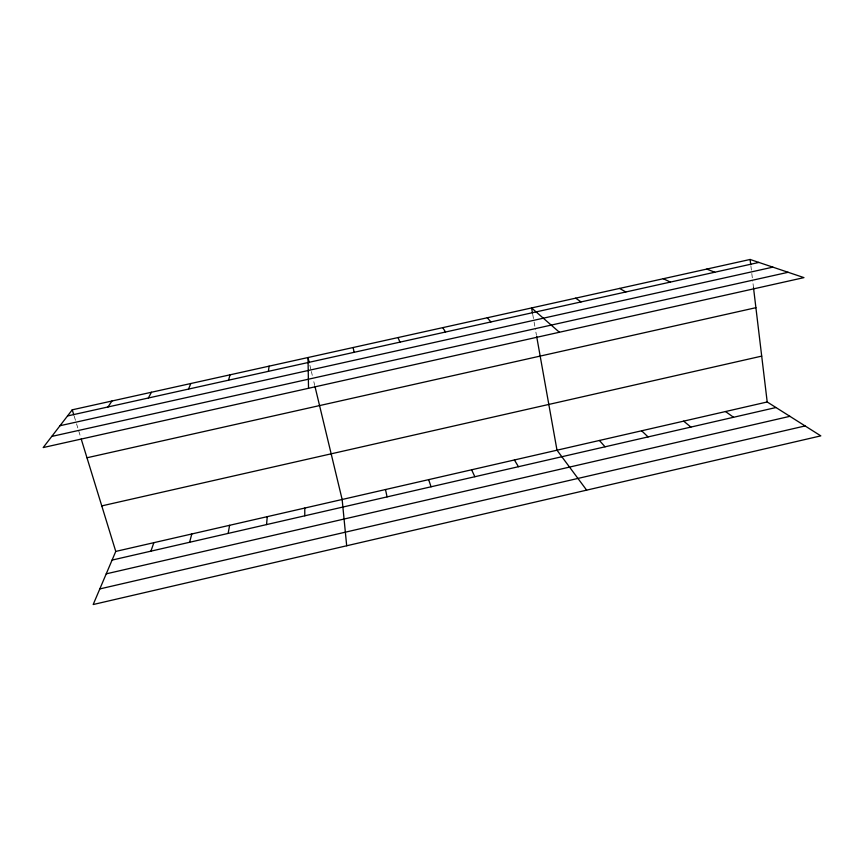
<?xml version="1.0" encoding="UTF-8"?>
<svg xmlns="http://www.w3.org/2000/svg" width="864" height="864" viewBox="0 0 864 864"><rect width="100%" height="100%" fill="white"/><g stroke="black" fill="none" stroke-linecap="round" stroke-linejoin="round"><path stroke-width="0.65" stroke-dasharray="4.32 3.24" d="M74.196 416.167L76.14 422.518M76.54 423.792L80.816 437.713M309.841 365.159L311.072 370.256M311.375 371.531L312.293 375.343M313.826 381.715L314.734 385.484M532.71 314.312L533.855 320.695M534.082 321.97L535.442 329.616M535.896 332.165L536.371 334.822M750.881 265.853L751.648 272.236M751.799 273.51L752.717 281.178M753.03 283.727L753.505 287.723"/><path stroke-width="1.3" d="M266.544 524.588L267.257 516.661M268.402 371.347L269.104 366.152M228.15 533.412L229.597 525.301M189.616 542.268L191.797 533.963M228.55 380.203L230.04 374.825M150.919 551.156L153.857 542.668M188.536 389.081L190.825 383.519M115.765 551.416L93.182 604.53L820.8 435.866L767.2 401.976L115.765 551.416L81.194 438.966M148.36 398.002L151.459 392.245M108.022 406.966L111.931 401.015M72.241 409.817L43.2 447.552L803.952 277.625L750.114 259.47L72.241 409.817L73.807 414.904M106.229 573.847L789.89 416.318M99.814 588.924L805.097 425.941M112.072 560.088L775.98 407.527M101.768 505.894L761.702 356.119M86.983 457.769L755.892 307.692M67.522 415.951L758.905 262.429M60.016 425.714L772.848 267.138M51.764 436.428L788.13 272.29M706.795 269.082L714.755 272.236M663.293 278.726L670.399 282.085M619.585 288.425L625.838 291.978M575.672 298.156L581.072 301.914M725.522 411.534L733.536 417.28M683.662 421.135L690.898 427.075M559.397 332.251L531.576 307.94L532.483 313.038M641.628 430.78L648.065 436.914M599.4 440.467L605.048 446.807M487.264 317.768L490.925 321.937M586.634 490.147L556.999 450.198L536.609 336.15M442.757 327.64L445.532 332.014M514.404 459.961L518.443 466.7M471.614 469.778L474.844 476.723M398.045 337.554L399.935 342.144M428.652 479.639L431.06 486.788M309.236 362.621L308.005 357.523L308.524 388.292M315.036 386.737L342.144 499.478L346.691 545.767M385.495 489.532L387.072 496.886M353.128 347.522L354.121 352.318M750.114 259.47L750.73 264.578M753.505 287.723L767.2 401.976M304.776 508.054L304.787 515.797"/></g></svg>
